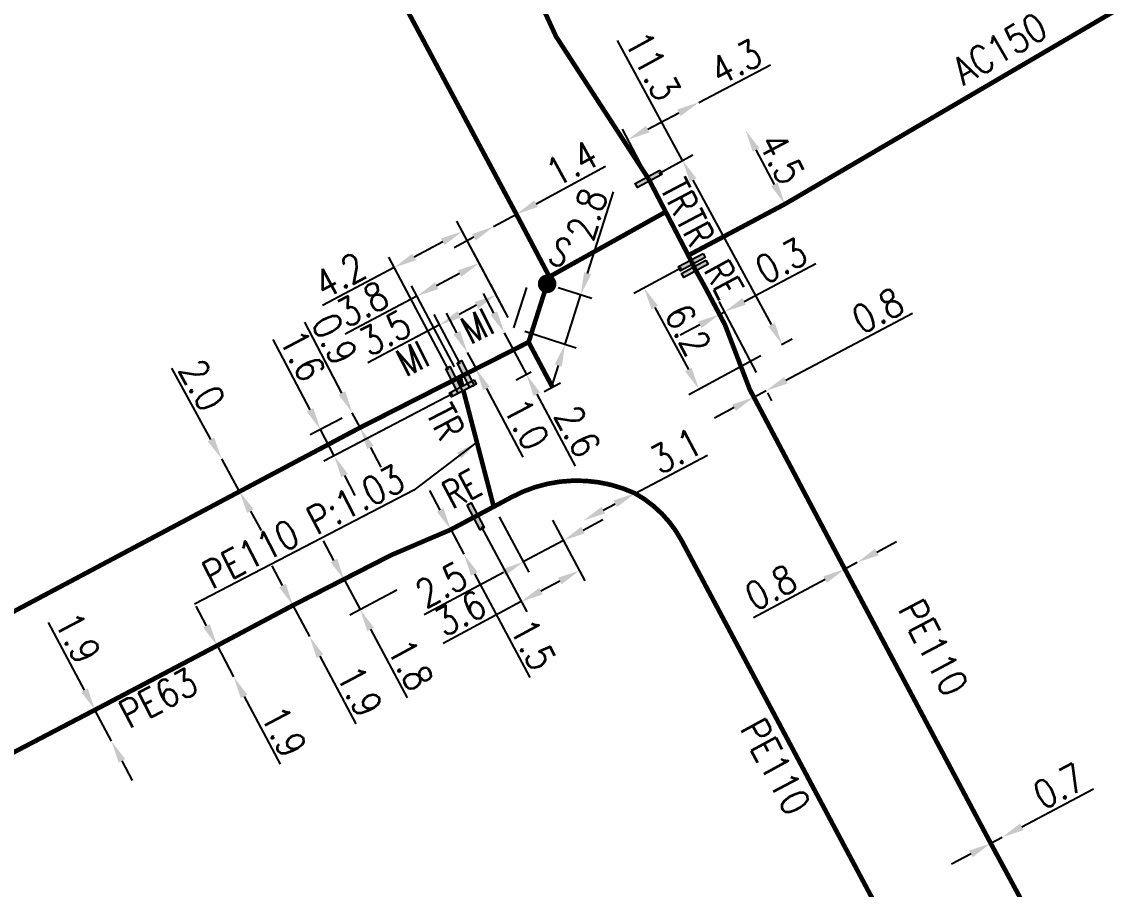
# Model space of a CAD drawing. Header units: millimetres. Extents: x 150998 to 151977, y 126997 to 128005.
# Drawn here: x 151193.9 to 151252.5, y 127054.4 to 127101.1 of the extents above; entities that cross this region are included whole.
import ezdxf
from ezdxf.enums import TextEntityAlignment as Align

# ---------------------------------------------------------------- set-up
doc = ezdxf.new("R2010")
doc.units = ezdxf.units.MM
doc.header["$PDMODE"] = 34
doc.linetypes.add('L_100_AP', pattern=[14, 10, -1.5, 1, -1.5])
doc.linetypes.add('L_100_PE', pattern=[14, 10, -1.5, 1, -1.5])
doc.layers.get('0').update_dxf_attribs({"linetype": 'CONTINUOUS'})
doc.layers.get('DEFPOINTS').update_dxf_attribs({"linetype": 'CONTINUOUS'})
for name, color, linetype in [('L_140', 3, 'CONTINUOUS'), ('L_300', 7, 'CONTINUOUS'), ('L_340', 7, 'CONTINUOUS')]:
    doc.layers.add(name, color=color, linetype=linetype)
doc.styles.add('G_ROMANS', font='ROMANS.SHX', dxfattribs={"width": 0.75})
doc.styles.get("Standard").update_dxf_attribs({"font": 'romans.shx', "width": 0.85})
doc.dimstyles.get("Standard").update_dxf_attribs({"dimtxt": 1.5, "dimasz": 1.2, "dimexe": 0.625, "dimexo": 0.625, "dimgap": 0.25, "dimtad": 1, "dimdec": 1, "dimzin": 0, "dimdsep": 46, "dimtxsty": 'Standard', "dimcen": -0.5, "dimadec": 0, "dimazin": 0, "dimtfac": 1, "dimtdec": 1, "dimtmove": 0, "dimatfit": 3, "dimfxl": 0, "dimtolj": 1, "dimtzin": 0, "dimarcsym": 0})

# ---------------------------------------------------------------- blocks, each defined once
blk = doc.blocks.new('*D263')
at = {"layer": 'DEFPOINTS', "color": 0, "linetype": 'Continuous', "transparency": 16777216}
for p in [(151204.699, 127077.582), (151204.699, 127077.582), (151205.662, 127075.829)]:
    blk.add_point(p, dxfattribs=at)
at = {"layer": 'L_140', "color": 0, "linetype": 'Continuous', "lineweight": -2, "transparency": 16777216}
for p, q in [((151204.12, 127078.633), (151202.014, 127082.464)), ((151205.662, 127075.829), (151204.699, 127077.582)), ((151206.241, 127074.778), (151206.819, 127073.726))]:
    blk.add_line(p, q, dxfattribs=at)
at = {"layer": 'L_140', "color": 0, "linetype": 'Continuous', "transparency": 16777216}
for points in [[(151204.296, 127078.73), (151203.945, 127078.537), (151204.699, 127077.582)], [(151206.416, 127074.874), (151206.065, 127074.682), (151205.662, 127075.829)]]:
    blk.add_solid(points, dxfattribs=at)
at = {"layer": 'L_140', "color": 0, "linetype": 'Continuous', "transparency": 16777216, "insert": (151203.654, 127081.556), "char_height": 1.5, "attachment_point": 5, "rotation": 298.8101}
blk.add_mtext('\\A1;2.0', dxfattribs=at)
blk = doc.blocks.new('*D272')
at = {"layer": 'DEFPOINTS', "color": 0, "linetype": 'Continuous', "transparency": 16777216}
for p in [(151197.876, 127064.072), (151198.764, 127062.393), (151198.764, 127062.393)]:
    blk.add_point(p, dxfattribs=at)
at = {"layer": 'L_140', "color": 0, "linetype": 'Continuous', "lineweight": -2, "transparency": 16777216}
for p, q in [((151197.314, 127065.133), (151195.382, 127068.781)), ((151198.764, 127062.393), (151197.876, 127064.072)), ((151199.326, 127061.332), (151199.887, 127060.272))]:
    blk.add_line(p, q, dxfattribs=at)
at = {"layer": 'L_140', "color": 0, "linetype": 'Continuous', "transparency": 16777216}
for points in [[(151197.491, 127065.226), (151197.137, 127065.039), (151197.876, 127064.072)], [(151199.503, 127061.426), (151199.149, 127061.239), (151198.764, 127062.393)]]:
    blk.add_solid(points, dxfattribs=at)
at = {"layer": 'L_140', "color": 0, "linetype": 'Continuous', "transparency": 16777216, "insert": (151196.951, 127067.955), "char_height": 1.5, "attachment_point": 5, "rotation": 297.89613}
blk.add_mtext('\\A1;1.9', dxfattribs=at)
blk = doc.blocks.new('*D273')
at = {"layer": 'DEFPOINTS', "color": 0, "linetype": 'Continuous', "transparency": 16777216}
for p in [(151204.45, 127067.53), (151205.342, 127065.852), (151205.342, 127065.852)]:
    blk.add_point(p, dxfattribs=at)
at = {"layer": 'L_140', "color": 0, "linetype": 'Continuous', "lineweight": -2, "transparency": 16777216}
for p, q in [((151203.887, 127068.59), (151203.324, 127069.649)), ((151204.45, 127067.53), (151205.342, 127065.852)), ((151205.905, 127064.793), (151207.842, 127061.147))]:
    blk.add_line(p, q, dxfattribs=at)
at = {"layer": 'L_140', "color": 0, "linetype": 'Continuous', "transparency": 16777216}
for points in [[(151204.063, 127068.684), (151203.71, 127068.496), (151204.45, 127067.53)], [(151206.081, 127064.887), (151205.728, 127064.699), (151205.342, 127065.852)]]:
    blk.add_solid(points, dxfattribs=at)
at = {"layer": 'L_140', "color": 0, "linetype": 'Continuous', "transparency": 16777216, "insert": (151208.038, 127062.909), "char_height": 1.5, "attachment_point": 5, "rotation": 297.989}
blk.add_mtext('\\A1;1.9', dxfattribs=at)
blk = doc.blocks.new('*D274')
at = {"layer": 'DEFPOINTS', "color": 0, "linetype": 'Continuous', "transparency": 16777216}
for p in [(151208.534, 127069.701), (151209.426, 127068.023), (151209.426, 127068.023)]:
    blk.add_point(p, dxfattribs=at)
at = {"layer": 'L_140', "color": 0, "linetype": 'Continuous', "lineweight": -2, "transparency": 16777216}
for p, q in [((151207.971, 127070.76), (151207.408, 127071.82)), ((151208.534, 127069.701), (151209.426, 127068.023)), ((151209.086, 127069.994), (151209.086, 127069.994)), ((151209.989, 127066.963), (151211.926, 127063.318))]:
    blk.add_line(p, q, dxfattribs=at)
at = {"layer": 'L_140', "color": 0, "linetype": 'Continuous', "transparency": 16777216}
for points in [[(151208.148, 127070.854), (151207.794, 127070.666), (151208.534, 127069.701)], [(151210.166, 127067.057), (151209.812, 127066.869), (151209.426, 127068.023)]]:
    blk.add_solid(points, dxfattribs=at)
at = {"layer": 'L_140', "color": 0, "linetype": 'Continuous', "transparency": 16777216, "insert": (151212.122, 127065.08), "char_height": 1.5, "attachment_point": 5, "rotation": 297.989}
blk.add_mtext('\\A1;1.9', dxfattribs=at)
blk = doc.blocks.new('*D275')
at = {"layer": 'DEFPOINTS', "color": 0, "linetype": 'Continuous', "transparency": 16777216}
for p in [(151213.829, 127072.408), (151214.676, 127070.82), (151212.149, 127069.471)]:
    blk.add_point(p, dxfattribs=at)
at = {"layer": 'L_140', "color": 0, "linetype": 'Continuous', "lineweight": -2, "transparency": 16777216}
for p, q in [((151210.736, 127072.118), (151210.171, 127073.177)), ((151213.277, 127072.114), (151210.75, 127070.765)), ((151211.301, 127071.059), (151212.149, 127069.471)), ((151214.125, 127070.526), (151211.597, 127069.177)), ((151212.713, 127068.412), (151214.686, 127064.716))]:
    blk.add_line(p, q, dxfattribs=at)
at = {"layer": 'L_140', "color": 0, "linetype": 'Continuous', "transparency": 16777216}
for points in [[(151210.913, 127072.212), (151210.56, 127072.024), (151211.301, 127071.059)], [(151212.89, 127068.507), (151212.537, 127068.318), (151212.149, 127069.471)]]:
    blk.add_solid(points, dxfattribs=at)
at = {"layer": 'L_140', "color": 0, "linetype": 'Continuous', "transparency": 16777216, "insert": (151214.864, 127066.506), "char_height": 1.5, "attachment_point": 5, "rotation": 298.08547}
blk.add_mtext('\\A1;1.8', dxfattribs=at)
blk = doc.blocks.new('*D276')
at = {"layer": 'DEFPOINTS', "color": 0, "linetype": 'Continuous', "transparency": 16777216}
for p in [(151219.342, 127075.011), (151222.21, 127074.843), (151223.093, 127073.189)]:
    blk.add_point(p, dxfattribs=at)
at = {"layer": 'L_140', "color": 0, "linetype": 'Continuous', "lineweight": -2, "transparency": 16777216}
for p, q in [((151219.636, 127074.46), (151221.226, 127071.483)), ((151222.504, 127074.291), (151223.387, 127072.638)), ((151224.151, 127073.755), (151225.21, 127074.32)), ((151223.093, 127073.189), (151220.932, 127072.035)), ((151219.873, 127071.469), (151215.596, 127069.184))]:
    blk.add_line(p, q, dxfattribs=at)
at = {"layer": 'L_140', "color": 0, "linetype": 'Continuous', "transparency": 16777216}
for points in [[(151224.057, 127073.931), (151224.246, 127073.578), (151223.093, 127073.189)], [(151219.779, 127071.646), (151219.968, 127071.293), (151220.932, 127072.035)]]:
    blk.add_solid(points, dxfattribs=at)
at = {"layer": 'L_140', "color": 0, "linetype": 'Continuous', "transparency": 16777216, "insert": (151216.524, 127070.813), "char_height": 1.5, "attachment_point": 5, "rotation": 28.11216}
blk.add_mtext('\\A1;2.5', dxfattribs=at)
blk = doc.blocks.new('*D277')
at = {"layer": 'DEFPOINTS', "color": 0, "linetype": 'Continuous', "transparency": 16777216}
for p in [(151218.372, 127074.493), (151222.21, 127074.843), (151223.955, 127071.575)]:
    blk.add_point(p, dxfattribs=at)
at = {"layer": 'L_340', "color": 0, "linetype": 'Continuous', "lineweight": -2, "transparency": 16777216}
for p, q in [((151218.666, 127073.942), (151221.119, 127069.351)), ((151222.504, 127074.291), (151224.25, 127071.023)), ((151222.897, 127071.009), (151221.883, 127070.467)), ((151220.824, 127069.902), (151216.612, 127067.651))]:
    blk.add_line(p, q, dxfattribs=at)
at = {"layer": 'L_340', "color": 0, "linetype": 'Continuous', "transparency": 16777216}
for points in [[(151222.803, 127071.186), (151222.991, 127070.833), (151223.955, 127071.575)], [(151221.788, 127070.644), (151221.977, 127070.291), (151220.824, 127069.902)]]:
    blk.add_solid(points, dxfattribs=at)
at = {"layer": 'L_340', "color": 0, "linetype": 'Continuous', "transparency": 16777216, "insert": (151217.539, 127069.281), "char_height": 1.5, "attachment_point": 5, "rotation": 28.11216}
blk.add_mtext('\\A1;3.6', dxfattribs=at)
blk = doc.blocks.new('*D278')
at = {"layer": 'DEFPOINTS', "color": 0, "linetype": 'Continuous', "transparency": 16777216}
for p in [(151217.028, 127073.775), (151217.735, 127072.452), (151217.735, 127072.452)]:
    blk.add_point(p, dxfattribs=at)
at = {"layer": 'L_140', "color": 0, "linetype": 'Continuous', "lineweight": -2, "transparency": 16777216}
for p, q in [((151216.462, 127074.833), (151215.897, 127075.892)), ((151217.028, 127073.775), (151217.735, 127072.452)), ((151218.3, 127071.394), (151221.284, 127065.808))]:
    blk.add_line(p, q, dxfattribs=at)
at = {"layer": 'L_140', "color": 0, "linetype": 'Continuous', "transparency": 16777216}
for points in [[(151216.639, 127074.928), (151216.286, 127074.739), (151217.028, 127073.775)], [(151218.476, 127071.488), (151218.124, 127071.299), (151217.735, 127072.452)]]:
    blk.add_solid(points, dxfattribs=at)
at = {"layer": 'L_140', "color": 0, "linetype": 'Continuous', "transparency": 16777216, "insert": (151221.462, 127067.597), "char_height": 1.5, "attachment_point": 5, "rotation": 298.11216}
blk.add_mtext('\\A1;1.5', dxfattribs=at)
blk = doc.blocks.new('*D279')
at = {"layer": 'DEFPOINTS', "color": 0, "linetype": 'Continuous', "transparency": 16777216}
for p in [(151226.946, 127075.73), (151224.178, 127074.269), (151224.178, 127074.269)]:
    blk.add_point(p, dxfattribs=at)
at = {"layer": 'L_140', "color": 0, "linetype": 'Continuous', "lineweight": -2, "transparency": 16777216}
for p, q in [((151226.946, 127075.73), (151230.854, 127077.793)), ((151225.24, 127074.829), (151225.885, 127075.17))]:
    blk.add_line(p, q, dxfattribs=at)
at = {"layer": 'L_140', "color": 0, "linetype": 'Continuous', "transparency": 16777216}
for points in [[(151225.792, 127075.347), (151225.979, 127074.993), (151226.946, 127075.73)], [(151225.146, 127075.006), (151225.333, 127074.652), (151224.178, 127074.269)]]:
    blk.add_solid(points, dxfattribs=at)
at = {"layer": 'L_140', "color": 0, "linetype": 'Continuous', "transparency": 16777216, "insert": (151229.146, 127078.022), "char_height": 1.5, "attachment_point": 5, "rotation": 27.83141}
blk.add_mtext('\\A1;3.1', dxfattribs=at)
blk = doc.blocks.new('*D280')
at = {"layer": 'DEFPOINTS', "color": 0, "linetype": 'Continuous', "transparency": 16777216}
for p in [(151246.094, 127056.889), (151246.712, 127057.217), (151246.712, 127057.217)]:
    blk.add_point(p, dxfattribs=at)
at = {"layer": 'L_140', "color": 0, "linetype": 'Continuous', "lineweight": -2, "transparency": 16777216}
for p, q in [((151247.772, 127057.78), (151251.633, 127059.83)), ((151246.094, 127056.889), (151246.712, 127057.217)), ((151245.034, 127056.326), (151243.974, 127055.763))]:
    blk.add_line(p, q, dxfattribs=at)
at = {"layer": 'L_140', "color": 0, "linetype": 'Continuous', "transparency": 16777216}
for points in [[(151247.678, 127057.957), (151247.865, 127057.603), (151246.712, 127057.217)], [(151244.94, 127056.503), (151245.128, 127056.149), (151246.094, 127056.889)]]:
    blk.add_solid(points, dxfattribs=at)
at = {"layer": 'L_140', "color": 0, "linetype": 'Continuous', "transparency": 16777216, "insert": (151249.763, 127059.97), "char_height": 1.5, "attachment_point": 5, "rotation": 27.96821}
blk.add_mtext('\\A1;0.7', dxfattribs=at)
blk = doc.blocks.new('*D281')
at = {"layer": 'DEFPOINTS', "color": 0, "linetype": 'Continuous', "transparency": 16777216}
for p in [(151238.901, 127072.006), (151238.901, 127072.006), (151238.239, 127071.654)]:
    blk.add_point(p, dxfattribs=at)
at = {"layer": 'L_140', "color": 0, "linetype": 'Continuous', "lineweight": -2, "transparency": 16777216}
for p, q in [((151239.96, 127072.57), (151241.019, 127073.134)), ((151238.901, 127072.006), (151238.239, 127071.654)), ((151237.179, 127071.09), (151233.321, 127069.035))]:
    blk.add_line(p, q, dxfattribs=at)
at = {"layer": 'L_140', "color": 0, "linetype": 'Continuous', "transparency": 16777216}
for points in [[(151239.866, 127072.747), (151240.054, 127072.394), (151238.901, 127072.006)], [(151237.085, 127071.266), (151237.273, 127070.913), (151238.239, 127071.654)]]:
    blk.add_solid(points, dxfattribs=at)
at = {"layer": 'L_140', "color": 0, "linetype": 'Continuous', "transparency": 16777216, "insert": (151234.251, 127070.663), "char_height": 1.5, "attachment_point": 5, "rotation": 28.0354}
blk.add_mtext('\\A1;0.8', dxfattribs=at)
blk = doc.blocks.new('*D282')
at = {"layer": 'DEFPOINTS', "color": 0, "linetype": 'Continuous', "transparency": 16777216}
for p in [(151233.779, 127081.69), (151233.116, 127081.339), (151234.008, 127081.258)]:
    blk.add_point(p, dxfattribs=at)
at = {"layer": 'L_140', "color": 0, "linetype": 'Continuous', "lineweight": -2, "transparency": 16777216}
for p, q in [((151235.068, 127081.819), (151241.878, 127085.425)), ((151233.345, 127080.907), (151234.008, 127081.258)), ((151233.409, 127080.787), (151233.637, 127080.355)), ((151234.071, 127081.138), (151234.3, 127080.706)), ((151232.284, 127080.345), (151231.224, 127079.784))]:
    blk.add_line(p, q, dxfattribs=at)
at = {"layer": 'L_140', "color": 0, "linetype": 'Continuous', "transparency": 16777216}
for points in [[(151234.975, 127081.996), (151235.162, 127081.643), (151234.008, 127081.258)], [(151232.191, 127080.522), (151232.378, 127080.169), (151233.345, 127080.907)]]:
    blk.add_solid(points, dxfattribs=at)
at = {"layer": 'L_140', "color": 0, "linetype": 'Continuous', "transparency": 16777216, "insert": (151240.008, 127085.567), "char_height": 1.5, "attachment_point": 5, "rotation": 27.90078}
blk.add_mtext('\\A1;0.8', dxfattribs=at)
blk = doc.blocks.new('*D283')
at = {"layer": 'DEFPOINTS', "color": 0, "linetype": 'Continuous', "transparency": 16777216}
for p in [(151218.565, 127088.124), (151220.414, 127084.641), (151217.518, 127081.992)]:
    blk.add_point(p, dxfattribs=at)
at = {"layer": 'L_140', "color": 0, "linetype": 'Continuous', "lineweight": -2, "transparency": 16777216}
for p, q in [((151220.121, 127085.193), (151218.272, 127088.676)), ((151217.505, 127087.561), (151216.269, 127086.904)), ((151217.225, 127082.544), (151214.916, 127086.894)), ((151215.209, 127086.342), (151211.348, 127084.292))]:
    blk.add_line(p, q, dxfattribs=at)
at = {"layer": 'L_140', "color": 0, "linetype": 'Continuous', "transparency": 16777216}
for points in [[(151217.412, 127087.738), (151217.599, 127087.384), (151218.565, 127088.124)], [(151216.175, 127087.081), (151216.363, 127086.728), (151215.209, 127086.342)]]:
    blk.add_solid(points, dxfattribs=at)
at = {"layer": 'L_140', "color": 0, "linetype": 'Continuous', "transparency": 16777216, "insert": (151212.28, 127085.919), "char_height": 1.5, "attachment_point": 5, "rotation": 27.96558}
blk.add_mtext('\\A1;3.8', dxfattribs=at)
blk = doc.blocks.new('*D284')
at = {"layer": 'DEFPOINTS', "color": 0, "linetype": 'Continuous', "transparency": 16777216}
for p in [(151219.472, 127086.415), (151220.414, 127084.641), (151217.831, 127082.15)]:
    blk.add_point(p, dxfattribs=at)
at = {"layer": 'L_340', "color": 0, "linetype": 'Continuous', "lineweight": -2, "transparency": 16777216}
for p, q in [((151220.121, 127085.193), (151219.179, 127086.967)), ((151218.412, 127085.853), (151217.485, 127085.36)), ((151217.538, 127082.702), (151216.132, 127085.35)), ((151216.425, 127084.798), (151212.564, 127082.748))]:
    blk.add_line(p, q, dxfattribs=at)
at = {"layer": 'L_340', "color": 0, "linetype": 'Continuous', "transparency": 16777216}
for points in [[(151218.319, 127086.029), (151218.506, 127085.676), (151219.472, 127086.415)], [(151217.391, 127085.537), (151217.579, 127085.184), (151216.425, 127084.798)]]:
    blk.add_solid(points, dxfattribs=at)
at = {"layer": 'L_340', "color": 0, "linetype": 'Continuous', "transparency": 16777216, "insert": (151213.496, 127084.375), "char_height": 1.5, "attachment_point": 5, "rotation": 27.96558}
blk.add_mtext('\\A1;3.5', dxfattribs=at)
blk = doc.blocks.new('*D285')
at = {"layer": 'DEFPOINTS', "color": 0, "linetype": 'Continuous', "transparency": 16777216}
for p in [(151217.657, 127089.835), (151220.414, 127084.641), (151217.206, 127081.834)]:
    blk.add_point(p, dxfattribs=at)
at = {"layer": 'L_340', "color": 0, "linetype": 'Continuous', "lineweight": -2, "transparency": 16777216}
for p, q in [((151220.121, 127085.193), (151217.363, 127090.387)), ((151216.597, 127089.273), (151215.051, 127088.452)), ((151216.913, 127082.386), (151213.698, 127088.441)), ((151213.991, 127087.889), (151210.13, 127085.839))]:
    blk.add_line(p, q, dxfattribs=at)
at = {"layer": 'L_340', "color": 0, "linetype": 'Continuous', "transparency": 16777216}
for points in [[(151216.503, 127089.449), (151216.69, 127089.096), (151217.657, 127089.835)], [(151214.957, 127088.629), (151215.145, 127088.275), (151213.991, 127087.889)]]:
    blk.add_solid(points, dxfattribs=at)
at = {"layer": 'L_340', "color": 0, "linetype": 'Continuous', "transparency": 16777216, "insert": (151211.062, 127087.466), "char_height": 1.5, "attachment_point": 5, "rotation": 27.96558}
blk.add_mtext('\\A1;4.2', dxfattribs=at)
blk = doc.blocks.new('*D286')
at = {"layer": 'DEFPOINTS', "color": 0, "linetype": 'Continuous', "transparency": 16777216}
for p in [(151211.73, 127080.065), (151211.73, 127080.065), (151212.149, 127079.268)]:
    blk.add_point(p, dxfattribs=at)
at = {"layer": 'L_140', "color": 0, "linetype": 'Continuous', "lineweight": -2, "transparency": 16777216}
for p, q in [((151211.173, 127081.128), (151209.169, 127084.945)), ((151212.149, 127079.268), (151211.73, 127080.065)), ((151212.706, 127078.206), (151213.264, 127077.143))]:
    blk.add_line(p, q, dxfattribs=at)
at = {"layer": 'L_140', "color": 0, "linetype": 'Continuous', "transparency": 16777216}
for points in [[(151211.35, 127081.221), (151210.996, 127081.035), (151211.73, 127080.065)], [(151212.883, 127078.299), (151212.529, 127078.113), (151212.149, 127079.268)]]:
    blk.add_solid(points, dxfattribs=at)
at = {"layer": 'L_140', "color": 0, "linetype": 'Continuous', "transparency": 16777216, "insert": (151210.778, 127084.032), "char_height": 1.5, "attachment_point": 5, "rotation": 297.69336}
blk.add_mtext('\\A1;0.9', dxfattribs=at)
blk = doc.blocks.new('*D287')
at = {"layer": 'DEFPOINTS', "color": 0, "linetype": 'Continuous', "transparency": 16777216}
for p in [(151217.678, 127081.38), (151211.73, 127080.065), (151210.013, 127079.164)]:
    blk.add_point(p, dxfattribs=at)
at = {"layer": 'L_340', "color": 0, "linetype": 'Continuous', "lineweight": -2, "transparency": 16777216}
for p, q in [((151209.455, 127080.226), (151207.466, 127084.016)), ((151217.125, 127081.089), (151210.203, 127077.456)), ((151211.177, 127079.775), (151209.46, 127078.873)), ((151210.757, 127077.747), (151210.013, 127079.164)), ((151211.314, 127076.684), (151211.872, 127075.622))]:
    blk.add_line(p, q, dxfattribs=at)
at = {"layer": 'L_340', "color": 0, "linetype": 'Continuous', "transparency": 16777216}
for points in [[(151209.632, 127080.319), (151209.278, 127080.133), (151210.013, 127079.164)], [(151211.491, 127076.777), (151211.137, 127076.591), (151210.757, 127077.747)]]:
    blk.add_solid(points, dxfattribs=at)
at = {"layer": 'L_340', "color": 0, "linetype": 'Continuous', "transparency": 16777216, "insert": (151209.046, 127083.158), "char_height": 1.5, "attachment_point": 5, "rotation": 297.69336}
blk.add_mtext('\\A1;1.6', dxfattribs=at)
blk = doc.blocks.new('*D288')
at = {"layer": 'DEFPOINTS', "color": 0, "linetype": 'Continuous', "transparency": 16777216}
for p in [(151220.563, 127090.752), (151219.331, 127090.087), (151219.331, 127090.087)]:
    blk.add_point(p, dxfattribs=at)
at = {"layer": 'L_140', "color": 0, "linetype": 'Continuous', "lineweight": -2, "transparency": 16777216}
for p, q in [((151221.619, 127091.322), (151225.359, 127093.342)), ((151219.331, 127090.087), (151220.563, 127090.752)), ((151218.276, 127089.516), (151217.22, 127088.946))]:
    blk.add_line(p, q, dxfattribs=at)
at = {"layer": 'L_140', "color": 0, "linetype": 'Continuous', "transparency": 16777216}
for points in [[(151221.524, 127091.498), (151221.714, 127091.146), (151220.563, 127090.752)], [(151218.181, 127089.692), (151218.371, 127089.34), (151219.331, 127090.087)]]:
    blk.add_solid(points, dxfattribs=at)
at = {"layer": 'L_140', "color": 0, "linetype": 'Continuous', "transparency": 16777216, "insert": (151223.542, 127093.497), "char_height": 1.5, "attachment_point": 5, "rotation": 28.37316}
blk.add_mtext('\\A1;1.4', dxfattribs=at)
blk = doc.blocks.new('*D289')
at = {"layer": 'DEFPOINTS', "color": 0, "linetype": 'Continuous', "transparency": 16777216}
for p in [(151230.374, 127096.774), (151230.374, 127096.774), (151227.677, 127092.659)]:
    blk.add_point(p, dxfattribs=at)
at = {"layer": 'L_340', "color": 0, "linetype": 'Continuous', "lineweight": -2, "transparency": 16777216}
for p, q in [((151230.374, 127096.774), (151234.244, 127098.806)), ((151227.629, 127095.333), (151229.311, 127096.216)), ((151227.387, 127093.212), (151226.276, 127095.329))]:
    blk.add_line(p, q, dxfattribs=at)
at = {"layer": 'L_340', "color": 0, "linetype": 'Continuous', "transparency": 16777216}
for points in [[(151229.218, 127096.393), (151229.404, 127096.039), (151230.374, 127096.774)], [(151227.536, 127095.51), (151227.722, 127095.156), (151226.567, 127094.775)]]:
    blk.add_solid(points, dxfattribs=at)
at = {"layer": 'L_340', "color": 0, "linetype": 'Continuous', "transparency": 16777216, "insert": (151232.375, 127098.954), "char_height": 1.5, "attachment_point": 5, "rotation": 27.69884}
blk.add_mtext('\\A1;4.3', dxfattribs=at)
blk = doc.blocks.new('*D290')
at = {"layer": 'DEFPOINTS', "color": 0, "linetype": 'Continuous', "transparency": 16777216}
for p in [(151217.92, 127083.317), (151217.92, 127083.317), (151218.389, 127082.434)]:
    blk.add_point(p, dxfattribs=at)
at = {"layer": 'L_140', "color": 0, "linetype": 'Continuous', "lineweight": -2, "transparency": 16777216}
for p, q in [((151217.357, 127084.377), (151216.795, 127085.437)), ((151217.92, 127083.317), (151218.389, 127082.434)), ((151218.952, 127081.374), (151220.916, 127077.674))]:
    blk.add_line(p, q, dxfattribs=at)
at = {"layer": 'L_140', "color": 0, "linetype": 'Continuous', "transparency": 16777216}
for points in [[(151217.534, 127084.471), (151217.181, 127084.283), (151217.92, 127083.317)], [(151219.128, 127081.468), (151218.775, 127081.28), (151218.389, 127082.434)]]:
    blk.add_solid(points, dxfattribs=at)
at = {"layer": 'L_140', "color": 0, "linetype": 'Continuous', "transparency": 16777216, "insert": (151221.099, 127079.463), "char_height": 1.5, "attachment_point": 5, "rotation": 297.96558}
blk.add_mtext('\\A1;1.0', dxfattribs=at)
blk = doc.blocks.new('*D291')
at = {"layer": 'DEFPOINTS', "color": 0, "linetype": 'Continuous', "transparency": 16777216}
for p in [(151222.216, 127087.006), (151220.414, 127084.641), (151223.182, 127083.761)]:
    blk.add_point(p, dxfattribs=at)
at = {"layer": 'L_300', "color": 0, "linetype": 'Continuous', "lineweight": -2, "transparency": 16777216}
for p, q in [((151224.394, 127087.573), (151225.79, 127091.96)), ((151222.812, 127086.817), (151224.626, 127086.24)), ((151223.182, 127083.761), (151224.03, 127086.429)), ((151221.01, 127084.452), (151223.777, 127083.571)), ((151222.818, 127082.617), (151222.454, 127081.474))]:
    blk.add_line(p, q, dxfattribs=at)
at = {"layer": 'L_300', "color": 0, "linetype": 'Continuous', "transparency": 16777216}
for points in [[(151224.204, 127087.633), (151224.585, 127087.512), (151224.03, 127086.429)], [(151222.627, 127082.678), (151223.009, 127082.557), (151223.182, 127083.761)]]:
    blk.add_solid(points, dxfattribs=at)
at = {"layer": 'L_300', "color": 0, "linetype": 'Continuous', "transparency": 16777216, "insert": (151224.356, 127090.752), "char_height": 1.5, "attachment_point": 5, "rotation": 72.35534}
blk.add_mtext('\\A1;2.8', dxfattribs=at)
blk = doc.blocks.new('*D292')
at = {"layer": 'DEFPOINTS', "color": 0, "linetype": 'Continuous', "transparency": 16777216}
for p in [(151227.677, 127092.659), (151234.862, 127083.756), (151234.274, 127083.437)]:
    blk.add_point(p, dxfattribs=at)
at = {"layer": 'L_340', "color": 0, "linetype": 'Continuous', "lineweight": -2, "transparency": 16777216}
for p, q in [((151229.506, 127093.649), (151226.01, 127100.109)), ((151228.227, 127092.957), (151230.056, 127093.947)), ((151234.291, 127084.811), (151230.078, 127092.594)), ((151234.823, 127083.735), (151235.412, 127084.054))]:
    blk.add_line(p, q, dxfattribs=at)
at = {"layer": 'L_340', "color": 0, "linetype": 'Continuous', "transparency": 16777216}
for points in [[(151230.254, 127092.689), (151229.902, 127092.499), (151229.506, 127093.649)], [(151234.467, 127084.906), (151234.115, 127084.716), (151234.862, 127083.756)]]:
    blk.add_solid(points, dxfattribs=at)
at = {"layer": 'L_340', "color": 0, "linetype": 'Continuous', "transparency": 16777216, "insert": (151227.89, 127098.737), "char_height": 1.5, "attachment_point": 5, "rotation": 298.42969}
blk.add_mtext('\\A1;11.3', dxfattribs=at)
blk = doc.blocks.new('*D293')
at = {"layer": 'DEFPOINTS', "color": 0, "linetype": 'Continuous', "transparency": 16777216}
for p in [(151230.005, 127088.177), (151234.274, 127083.437), (151230.389, 127081.334)]:
    blk.add_point(p, dxfattribs=at)
at = {"layer": 'L_340', "color": 0, "linetype": 'Continuous', "lineweight": -2, "transparency": 16777216}
for p, q in [((151229.455, 127087.879), (151226.888, 127086.489)), ((151228.009, 127085.731), (151229.818, 127082.39)), ((151233.724, 127083.14), (151229.84, 127081.037))]:
    blk.add_line(p, q, dxfattribs=at)
at = {"layer": 'L_340', "color": 0, "linetype": 'Continuous', "transparency": 16777216}
for points in [[(151228.185, 127085.827), (151227.833, 127085.636), (151227.438, 127086.787)], [(151229.994, 127082.485), (151229.642, 127082.295), (151230.389, 127081.334)]]:
    blk.add_solid(points, dxfattribs=at)
at = {"layer": 'L_340', "color": 0, "linetype": 'Continuous', "transparency": 16777216, "insert": (151229.793, 127084.537), "char_height": 1.5, "attachment_point": 5, "rotation": 298.42969}
blk.add_mtext('\\A1;6.2', dxfattribs=at)
blk = doc.blocks.new('*D294')
at = {"layer": 'DEFPOINTS', "color": 0, "linetype": 'Continuous', "transparency": 16777216}
for p in [(151230.657, 127086.946), (151231.495, 127085.362), (151233.779, 127081.69)]:
    blk.add_point(p, dxfattribs=at)
at = {"layer": 'L_140', "color": 0, "linetype": 'Continuous', "lineweight": -2, "transparency": 16777216}
for p, q in [((151232.821, 127086.064), (151236.684, 127088.109)), ((151230.949, 127086.393), (151231.788, 127084.809)), ((151233.486, 127082.242), (151231.468, 127086.054)), ((151231.495, 127085.362), (151231.76, 127085.502)), ((151230.435, 127084.8), (151229.374, 127084.239))]:
    blk.add_line(p, q, dxfattribs=at)
at = {"layer": 'L_140', "color": 0, "linetype": 'Continuous', "transparency": 16777216}
for points in [[(151232.727, 127086.24), (151232.914, 127085.887), (151231.76, 127085.502)], [(151230.341, 127084.977), (151230.528, 127084.623), (151231.495, 127085.362)]]:
    blk.add_solid(points, dxfattribs=at)
at = {"layer": 'L_140', "color": 0, "linetype": 'Continuous', "transparency": 16777216, "insert": (151234.815, 127088.251), "char_height": 1.5, "attachment_point": 5, "rotation": 27.90078}
blk.add_mtext('\\A1;0.3', dxfattribs=at)
blk = doc.blocks.new('*D295')
at = {"layer": 'DEFPOINTS', "color": 0, "linetype": 'Continuous', "transparency": 16777216}
for p in [(151232.9, 127095.275), (151232.9, 127095.275), (151235.012, 127091.301)]:
    blk.add_point(p, dxfattribs=at)
at = {"layer": 'L_140', "color": 0, "linetype": 'Continuous', "lineweight": -2, "transparency": 16777216}
blk.add_line((151234.448, 127092.361), (151233.463, 127094.215), dxfattribs=at)
at = {"layer": 'L_140', "color": 0, "linetype": 'Continuous', "transparency": 16777216}
for points in [[(151233.639, 127094.309), (151233.286, 127094.121), (151232.9, 127095.275)], [(151234.625, 127092.455), (151234.272, 127092.267), (151235.012, 127091.301)]]:
    blk.add_solid(points, dxfattribs=at)
at = {"layer": 'L_140', "color": 0, "linetype": 'Continuous', "transparency": 16777216, "insert": (151234.839, 127093.757), "char_height": 1.5, "attachment_point": 5, "rotation": 297.99178}
blk.add_mtext('\\A1;4.5', dxfattribs=at)
blk = doc.blocks.new('L_340_19')
at = {"linetype": 'Continuous'}
blk.add_hatch(color=0, dxfattribs=at).paths.add_polyline_path([(0.125, 0.75), (-0.125, 0.75), (-0.125, -0.75), (0.125, -0.75)])
at = {"color": 0, "linetype": 'Continuous'}
blk.add_lwpolyline([(-0.125, 0.75), (0.125, 0.75), (0.125, -0.75), (-0.125, -0.75)], close=True, dxfattribs=at)
at = {"color": 0, "linetype": 'Continuous', "width": 0.75}
for tag, height, flags, p in [('TR', 1.5, 8, (0, 3)), ('DEF_LEG', 1.2, 3, (0, -5)), ('DEF_COUP', 1.2, 3, (0, -7.5)), ('DEF_TYPE', 1.2, 3, (0, -10))]:
    blk.add_attdef(tag, text='', height=height, dxfattribs=dict(at, flags=flags)).set_placement(p, align=Align.MIDDLE)
blk = doc.blocks.new('L_340_21')
at = {"linetype": 'Continuous'}
blk.add_hatch(color=0, dxfattribs=at).paths.add_polyline_path([(0.125, 0.75), (-0.125, 0.75), (-0.125, -0.75), (0.125, -0.75)])
at = {"color": 0, "linetype": 'Continuous'}
blk.add_lwpolyline([(-0.125, 0.75), (0.125, 0.75), (0.125, -0.75), (-0.125, -0.75)], close=True, dxfattribs=at)
at = {"color": 0, "linetype": 'Continuous', "width": 0.75}
for tag, height, flags, p in [('RE', 1.5, 8, (0, 3)), ('DEF_LEG', 1.2, 3, (0, -5)), ('DEF_COUP', 1.2, 3, (0, -7.5)), ('DEF_TYPE', 1.2, 3, (0, -10))]:
    blk.add_attdef(tag, text='', height=height, dxfattribs=dict(at, flags=flags)).set_placement(p, align=Align.MIDDLE)
blk = doc.blocks.new('L_300_11')
at = {"color": 0, "linetype": 'Continuous', "const_width": 0.497, "flags": 128}
blk.add_lwpolyline([(-0.252, 0, 1), (0.252, 0, 1)], format="xyb", close=True, dxfattribs=at)
at = {"color": 0, "linetype": 'Continuous', "style": 'G_ROMANS', "width": 0.75}
blk.add_text('S', height=1.5, dxfattribs=at).set_placement((0, 1.85), align=Align.MIDDLE)
at = {"color": 0, "linetype": 'Continuous', "width": 0.75, "flags": 3}
for tag, p in [('DEF_LEG', (0, -5)), ('DEF_COUP', (0, -7.5)), ('DEF_TYPE', (0, -10))]:
    blk.add_attdef(tag, text='', height=1.2, dxfattribs=at).set_placement(p, align=Align.MIDDLE)
blk = doc.blocks.new('L_340_16')
at = {"linetype": 'Continuous'}
blk.add_hatch(color=0, dxfattribs=at).paths.add_polyline_path([(0.125, 0.75), (-0.125, 0.75), (-0.125, -0.75), (0.125, -0.75)])
at = {"color": 0, "linetype": 'Continuous'}
blk.add_lwpolyline([(-0.125, 0.75), (0.125, 0.75), (0.125, -0.75), (-0.125, -0.75)], close=True, dxfattribs=at)
at = {"color": 0, "linetype": 'Continuous', "width": 0.75}
for tag, height, flags, p in [('MI', 1.5, 8, (0, 3)), ('DEF_LEG', 1.2, 3, (0, -5)), ('DEF_COUP', 1.2, 3, (0, -7.5)), ('DEF_TYPE', 1.2, 3, (0, -10))]:
    blk.add_attdef(tag, text='', height=height, dxfattribs=dict(at, flags=flags)).set_placement(p, align=Align.MIDDLE)
blk = doc.blocks.new('*D297')
at = {"layer": 'DEFPOINTS', "color": 0, "linetype": 'Continuous', "transparency": 16777216}
for p in [(151219.91, 127084.374), (151219.91, 127084.374), (151221.917, 127082.552)]:
    blk.add_point(p, dxfattribs=at)
at = {"layer": 'L_340', "color": 0, "linetype": 'Continuous', "lineweight": -2, "transparency": 16777216}
for p, q in [((151219.348, 127085.434), (151218.785, 127086.493)), ((151219.91, 127084.374), (151221.106, 127082.121)), ((151221.365, 127082.259), (151220.554, 127081.828)), ((151221.669, 127081.062), (151223.719, 127077.201))]:
    blk.add_line(p, q, dxfattribs=at)
at = {"layer": 'L_340', "color": 0, "linetype": 'Continuous', "transparency": 16777216}
for points in [[(151219.524, 127085.527), (151219.171, 127085.34), (151219.91, 127084.374)], [(151221.846, 127081.155), (151221.492, 127080.968), (151221.106, 127082.121)]]:
    blk.add_solid(points, dxfattribs=at)
at = {"layer": 'L_340', "color": 0, "linetype": 'Continuous', "transparency": 16777216, "insert": (151223.858, 127079.07), "char_height": 1.5, "attachment_point": 5, "rotation": 297.96558}
blk.add_mtext('\\A1;2.6', dxfattribs=at)
blk = doc.blocks.new('L_340_07')
at = {"color": 0, "linetype": 'Continuous', "const_width": 0.25, "flags": 128}
blk.add_lwpolyline([(0, 0), (1.25, 0)], dxfattribs=at)
at = {"color": 0, "linetype": 'Continuous', "flags": 128}
blk.add_lwpolyline([(1.25, -0.5), (1.25, 0.5)], dxfattribs=at)
at = {"color": 0, "linetype": 'Continuous', "style": 'G_ROMANS', "width": 0.75, "flags": 3}
for tag, p in [('DEF_LEG', (0.723, -3.465)), ('DEF_COUP', (0.723, -5.965)), ('DEF_TYPE', (0.723, -8.465))]:
    blk.add_attdef(tag, text='', height=1.2, dxfattribs=at).set_placement(p, align=Align.MIDDLE)

msp = doc.modelspace()

# ---------------------------------------------------------------- linework, layer by layer
at = {"layer": 'L_140', "linetype": 'L_100_AP', "flags": 128}
for points in [[(151000, 127502.388, 0.25, 0.25, 0), (151001.582, 127499.381, 0.25, 0.25, 0), (151008.956, 127485.727, 0.25, 0.25, 0), (151023.989, 127457.637, 0.25, 0.25, 0), (151036.429, 127434.366, 0.25, 0.25, 0), (151039.859, 127427.928, 0.25, 0.25, 0), (151049.308, 127410.188, 0.25, 0.25, 0), (151055.283, 127400.086, 0.25, 0.25, 0), (151074.532, 127362.591, 0.25, 0.25, 0), (151076.368, 127359.243, 0.25, 0.25, 0), (151080.337, 127352.524, 0.25, 0.25, 0), (151099.94, 127316.011, 0.25, 0.25, 0), (151104.448, 127307.744, 0.25, 0.25, 0), (151105.364, 127306.064, 0.25, 0.25, 0), (151113.892, 127289.922, 0.25, 0.25, 0), (151126.929, 127265.661, 0.25, 0.25, 0), (151126.929, 127265.661, 0.25, 0.25, 0), (151134.83, 127250.993, 0.25, 0.25, 0), (151153.954, 127215.243, 0.25, 0.25, 0), (151220.563, 127090.752, 0.25, 0.25, 0), (151220.563, 127090.752, 0.25, 0.25, 0), (151222.338, 127087.39, 0.25, 0.25, 0), (151221.218, 127083.869, 0.25, 0.25, 0), (151218.389, 127082.434, 0.25, 0.25, 0), (151217.518, 127081.992, 0.25, 0.25, 0), (151212.149, 127079.268, 0.25, 0.25, 0), (151205.662, 127075.829, 0.25, 0.25, 0), (151173.09, 127058.524, 0.25, 0.25, 0), (151164.918, 127054.375, 0.25, 0.25, 0), (151144.448, 127043.981, 0.25, 0.25, 0), (151124.931, 127035.51, 0.25, 0.25, 0), (151109.5, 127029.15, 0.25, 0.25, 0), (151089.334, 127021.085, 0.25, 0.25, 0), (151054.801, 127007.128, 0.25, 0.25, 0), (151050.831, 127005.523, 0, 0, 0)], [(151321.788, 127138.338, 0.25, 0.25, 0), (151321.788, 127138.338, 0.25, 0.25, 0), (151321.788, 127138.338, 0.25, 0.25, 0), (151312.372, 127132.729, 0.25, 0.25, 0), (151306.58, 127128.98, 0.25, 0.25, 0), (151286.959, 127119.277, 0.25, 0.25, 0), (151260.914, 127106.466, 0.25, 0.25, 0), (151235.012, 127091.301, 0.25, 0.25, 0), (151229.816, 127088.54, 0, 0, 0)]]:
    msp.add_lwpolyline(points, format="xyseb", dxfattribs=at)
at = {"layer": 'L_140', "linetype": 'L_100_PE', "flags": 128}
for points in [[(151227.677, 127092.659, 0.25, 0.25, 0), (151222.697, 127100.322, 0.25, 0.25, 0), (151221.734, 127102.411, 0.25, 0.25, 0), (151214.482, 127115.846, 0.25, 0.25, 0), (151209.466, 127125.007, 0.25, 0.25, 0), (151209.184, 127125.537, 0, 0, 0)], [(151276.739, 127000, 0.25, 0.25, 0), (151270.162, 127011.907, 0.25, 0.25, 0), (151256.212, 127038.183, 0.25, 0.25, 0), (151246.094, 127056.889, 0.25, 0.25, 0), (151246.094, 127056.889, 0.25, 0.25, 0), (151238.239, 127071.654, 0.25, 0.25, 0), (151233.116, 127081.339, 0.25, 0.25, 0), (151231.788, 127084.809, 0.25, 0.25, 0), (151230.657, 127086.946, 0.25, 0.25, 0), (151230.166, 127087.821, 0.25, 0.25, 0), (151230.005, 127088.177, 0, 0, 0)], [(151161.235, 127044.453, 0.25, 0.25, 0), (151162.93, 127045.324, 0.25, 0.25, 0), (151162.464, 127046.194, 0.25, 0.25, 0), (151162.906, 127046.428, 0.25, 0.25, 0), (151166.587, 127048.377, 0.25, 0.25, 0), (151167.722, 127048.978, 0.25, 0.25, 0), (151168.163, 127049.211, 0.25, 0.25, 0), (151168.622, 127048.329, 0.25, 0.25, 0), (151169.333, 127048.741, 0.25, 0.25, 0), (151173.785, 127051.318, 0.25, 0.25, 0), (151176.875, 127053.069, 0.25, 0.25, 0), (151182.598, 127056.093, 0.25, 0.25, 0), (151197.876, 127064.072, 0.25, 0.25, 0), (151204.45, 127067.53, 0.25, 0.25, 0), (151208.534, 127069.701, 0.25, 0.25, 0), (151213.829, 127072.408, 0.25, 0.25, 0), (151217.028, 127073.775, 0.25, 0.25, 0), (151218.372, 127074.493, 0.25, 0.25, 0), (151219.342, 127075.011, 0.25, 0.25, 0), (151220.314, 127075.531, 0.25, 0.25, -0.235567), (151226.946, 127075.73, 0.25, 0.25, 0), (151226.946, 127075.73, 0.25, 0.25, 0), (151226.946, 127075.73, 0.25, 0.25, -0.144934), (151229.464, 127073.171, 0.25, 0.25, 0), (151246.079, 127041.987, 0.25, 0.25, 0), (151246.079, 127041.987, 0.25, 0.25, 0), (151253.235, 127028.838, 0.25, 0.25, 0), (151265.671, 127005.729, 0.25, 0.25, 0), (151268.805, 127000, 0, 0, 0)]]:
    msp.add_lwpolyline(points, format="xyseb", dxfattribs=at)
at = {"layer": 'L_140', "linetype": 'L_100_AP', "const_width": 0.25, "flags": 128}
for points in [[(151230.005, 127088.177), (151229.816, 127088.54), (151228.599, 127090.884), (151227.677, 127092.659)], [(151228.599, 127090.884), (151228.599, 127090.884), (151222.338, 127087.39)], [(151221.218, 127083.869), (151221.917, 127082.552)], [(151217.518, 127081.992), (151217.646, 127081.504)]]:
    msp.add_lwpolyline(points, dxfattribs=at)
at = {"layer": 'L_140', "linetype": 'L_100_PE', "const_width": 0.25, "flags": 128}
msp.add_lwpolyline([(151217.711, 127081.256), (151219.342, 127075.011)], dxfattribs=at)
at = {"layer": 'L_340', "flags": 128}
msp.add_lwpolyline([(151221.103, 127086.806), (151220.414, 127084.641)], dxfattribs=at)

# ---------------------------------------------------------------- block references
at = {"layer": 'L_300', "rotation": 337.5406212417469}
msp.add_blockref('L_300_11', (151222.216, 127087.006), dxfattribs=at)
at = {"layer": 'L_340'}
ref = msp.add_blockref('L_340_19', (151227.677, 127092.659), dxfattribs=dict(at, rotation=297.9007785433692))
ref.add_attrib('TR', 'TR', dxfattribs={"layer": '0', "color": 0, "linetype": 'Continuous', "height": 1.5, "rotation": 297.90078, "width": 0.75, "flags": 8}).set_placement((151229.34, 127091.705), align=Align.MIDDLE)
ref = msp.add_blockref('L_340_19', (151230.005, 127088.177), dxfattribs=dict(at, rotation=297.9007785433692))
ref.add_attrib('TR', 'TR', dxfattribs={"layer": '0', "color": 0, "linetype": 'Continuous', "height": 1.5, "rotation": 297.90078, "width": 0.75, "flags": 8}).set_placement((151230.195, 127090.017), align=Align.MIDDLE)
ref = msp.add_blockref('L_340_21', (151230.166, 127087.821), dxfattribs=dict(at, rotation=298.4296942919902))
ref.add_attrib('RE', 'RE', dxfattribs={"layer": '0', "color": 0, "linetype": 'Continuous', "height": 1.5, "rotation": 298.42969, "width": 0.75, "flags": 8}).set_placement((151231.73, 127087.246), align=Align.MIDDLE)
ref = msp.add_blockref('L_340_16', (151217.831, 127082.15), dxfattribs=dict(at, rotation=26.89718763359589))
ref.add_attrib('MI', 'MI', dxfattribs={"layer": '0', "color": 0, "linetype": 'Continuous', "height": 1.5, "rotation": 26.89719, "width": 0.75, "flags": 8}).set_placement((151218.445, 127084.742), align=Align.MIDDLE)
ref = msp.add_blockref('L_340_16', (151217.206, 127081.834), dxfattribs=dict(at, rotation=26.89718763433946))
ref.add_attrib('MI', 'MI', dxfattribs={"layer": '0', "color": 0, "linetype": 'Continuous', "height": 1.5, "rotation": 26.89719, "width": 0.75, "flags": 8}).set_placement((151214.965, 127082.999), align=Align.MIDDLE)
at = {"layer": 'L_340', "rotation": 297.9655835241712}
msp.add_blockref('L_340_07', (151221.917, 127082.552), dxfattribs=at)
at = {"layer": 'L_340'}
ref = msp.add_blockref('L_340_19', (151217.678, 127081.38), dxfattribs=dict(at, rotation=297.4341630560789))
ref.add_attrib('TR', 'TR', dxfattribs={"layer": '0', "color": 0, "linetype": 'Continuous', "height": 1.5, "rotation": 297.43416, "width": 0.75, "flags": 8}).set_placement((151216.747, 127079.58), align=Align.MIDDLE)
ref = msp.add_blockref('L_340_21', (151218.372, 127074.493), dxfattribs=dict(at, rotation=28.11216363395795))
ref.add_attrib('RE', 'RE', dxfattribs={"layer": '0', "color": 0, "linetype": 'Continuous', "height": 1.5, "rotation": 28.11216, "width": 0.75, "flags": 8}).set_placement((151217.619, 127075.976), align=Align.MIDDLE)

# ---------------------------------------------------------------- texts
at = {"layer": 'L_140', "linetype": 'Continuous', "width": 0.85}
for s, rotation, p in [('AC150', 30.3469, (151246.58, 127099.675)), ('PE110', 298.0134, (151243.005, 127067.431)), ('PE63', 27.5755, (151201.287, 127064.724)), ('PE110', 298.2675, (151234.507, 127061.023))]:
    msp.add_text(s, height=1.5, rotation=rotation, dxfattribs=at).set_placement(p, align=Align.MIDDLE)
at = {"layer": 'L_140', "linetype": 'Continuous', "insert": (151214.699, 127076.012), "char_height": 1.5, "attachment_point": 9, "rotation": 27.47629}
msp.add_mtext('\\A1;PE110 P:1.03', dxfattribs=at)

# ---------------------------------------------------------------- dimensions: what is measured, and where the dimension line sits
at = {"layer": 'L_140', "linetype": 'Continuous'}
for base, p1, p2, angle, picture, middle in [((151232.9, 127095.275), (151235.012, 127091.301), (151232.9, 127095.275), 297.99178, '*D295', (151233.956, 127093.288)), ((151219.331, 127090.087), (151220.563, 127090.752), (151219.331, 127090.087), 28.37316, '*D288', (151224.017, 127092.617)), ((151231.495, 127085.362), (151233.779, 127081.69), (151230.657, 127086.946), 27.90078, '*D294', (151235.283, 127087.367)), ((151218.565, 127088.124), (151217.518, 127081.992), (151220.414, 127084.641), 207.96558, '*D283', (151212.749, 127085.035)), ((151234.008, 127081.258), (151233.116, 127081.339), (151233.779, 127081.69), 207.90078, '*D282', (151240.476, 127084.683)), ((151211.73, 127080.065), (151212.149, 127079.268), (151211.73, 127080.065), 297.69336, '*D286', (151209.892, 127083.567)), ((151217.92, 127083.317), (151218.389, 127082.434), (151217.92, 127083.317), 297.96558, '*D290', (151220.215, 127078.994)), ((151204.699, 127077.582), (151205.662, 127075.829), (151204.699, 127077.582), 298.8101, '*D263', (151202.778, 127081.074)), ((151224.178, 127074.269), (151226.946, 127075.73), (151224.178, 127074.269), 27.83141, '*D279', (151229.612, 127077.138)), ((151217.735, 127072.452), (151217.028, 127073.775), (151217.735, 127072.452), 118.11216, '*D278', (151220.58, 127067.126)), ((151223.0928, 127073.1891), (151219.3418, 127075.0111), (151222.2095, 127074.8425), 208.11216, '*D276', (151216.9949, 127069.9314)), ((151212.149, 127069.471), (151213.829, 127072.408), (151214.676, 127070.82), 118.08547, '*D275', (151213.982, 127066.035)), ((151238.9006, 127072.0061), (151238.2386, 127071.6536), (151238.9006, 127072.0061), 208.0354, '*D281', (151234.7206, 127069.7802)), ((151209.426, 127068.023), (151208.534, 127069.701), (151209.426, 127068.023), 117.989, '*D274', (151211.239, 127064.611)), ((151198.764, 127062.393), (151197.876, 127064.072), (151198.764, 127062.393), 117.89613, '*D272', (151196.068, 127067.487)), ((151205.342, 127065.852), (151204.45, 127067.53), (151205.342, 127065.852), 117.989, '*D273', (151207.155, 127062.44)), ((151246.712, 127057.217), (151246.094, 127056.889), (151246.712, 127057.217), 207.96821, '*D280', (151250.232, 127059.086))]:
    dim = msp.add_linear_dim(base=base, p1=p1, p2=p2, angle=angle, dimstyle='Standard', dxfattribs=at)
    dim.commit()
    dim.dimension.update_dxf_attribs({"geometry": picture, "text_midpoint": middle, "dimtype": 160})
at = {"layer": 'L_300', "linetype": 'Continuous'}
dim = msp.add_linear_dim(base=(151223.182, 127083.761), p1=(151222.216, 127087.006), p2=(151220.414, 127084.641), angle=72.35534, dimstyle='Standard', dxfattribs=at)
dim.commit()
dim.dimension.update_dxf_attribs({"geometry": '*D291', "text_midpoint": (151225.309, 127090.449), "dimtype": 160})
at = {"layer": 'L_340', "linetype": 'Continuous'}
for base, p1, p2, angle, picture, middle in [((151234.862, 127083.756), (151227.677, 127092.659), (151234.274, 127083.437), 118.42969, '*D292', (151227.01, 127098.261)), ((151230.374, 127096.774), (151227.677, 127092.659), (151230.374, 127096.774), 207.69884, '*D289', (151232.84, 127098.069)), ((151217.6565, 127089.8354), (151217.2062, 127081.8337), (151220.4143, 127084.6412), 207.96558, '*D285', (151211.5307, 127086.5829)), ((151230.389, 127081.334), (151230.005, 127088.177), (151234.274, 127083.437), 118.42969, '*D293', (151228.914, 127084.061)), ((151219.472, 127086.415), (151217.831, 127082.15), (151220.414, 127084.641), 207.96558, '*D284', (151213.965, 127083.491)), ((151219.9104, 127084.3736), (151221.9171, 127082.552), (151219.9104, 127084.3736), 297.96558, '*D297', (151222.9752, 127078.6011)), ((151210.013, 127079.164), (151217.678, 127081.38), (151211.73, 127080.065), 297.69336, '*D287', (151208.161, 127082.693)), ((151223.955, 127071.575), (151218.372, 127074.493), (151222.21, 127074.843), 208.11216, '*D277', (151218.01, 127068.399))]:
    dim = msp.add_linear_dim(base=base, p1=p1, p2=p2, angle=angle, dimstyle='Standard', dxfattribs=at)
    dim.commit()
    dim.dimension.update_dxf_attribs({"geometry": picture, "text_midpoint": middle, "dimtype": 160})

# ---------------------------------------------------------------- leaders
at = {"layer": 'L_140', "linetype": 'Continuous', "annotation_type": 0, "has_hookline": 1, "hookline_direction": 1, "text_width": 13.054, "horizontal_direction": (0.887202, 0.461381, 0)}
msp.add_leader([(151218.434, 127078.488), (151215.036, 127075.906)], dimstyle='Standard', dxfattribs=at)

doc.saveas('drawing.dxf')
